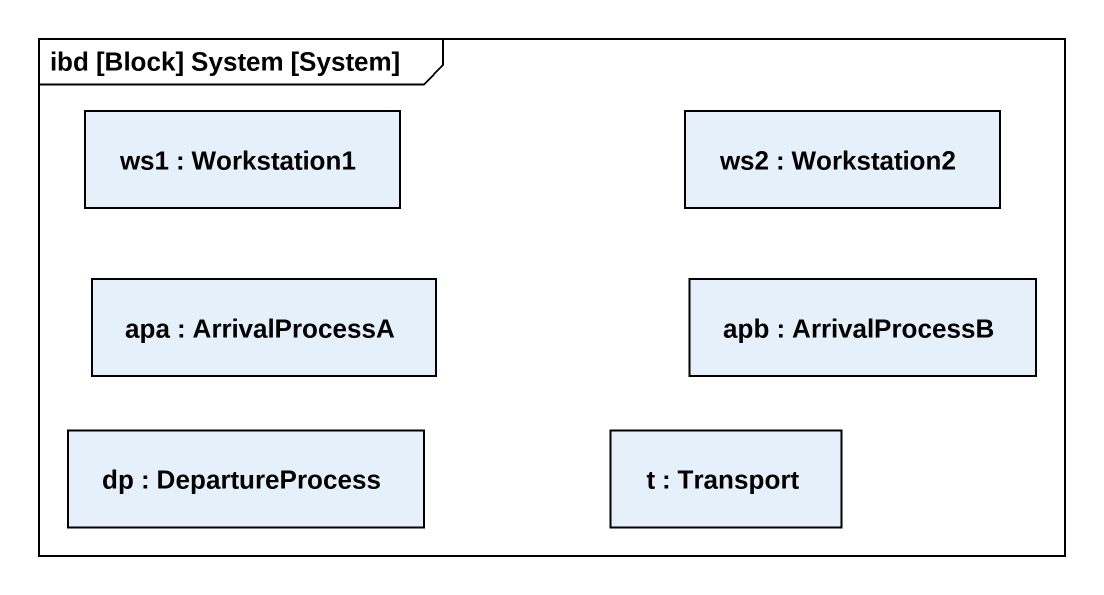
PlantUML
@startuml
mainframe ibd [Block] System [System]
rectangle "ws1 : Workstation1" as ws1
rectangle "ws2 : Workstation2" as ws2
rectangle "apa : ArrivalProcessA" as apa
rectangle "apb : ArrivalProcessB" as apb
rectangle "dp : DepartureProcess" as dp
rectangle "t : Transport" as t
@enduml
